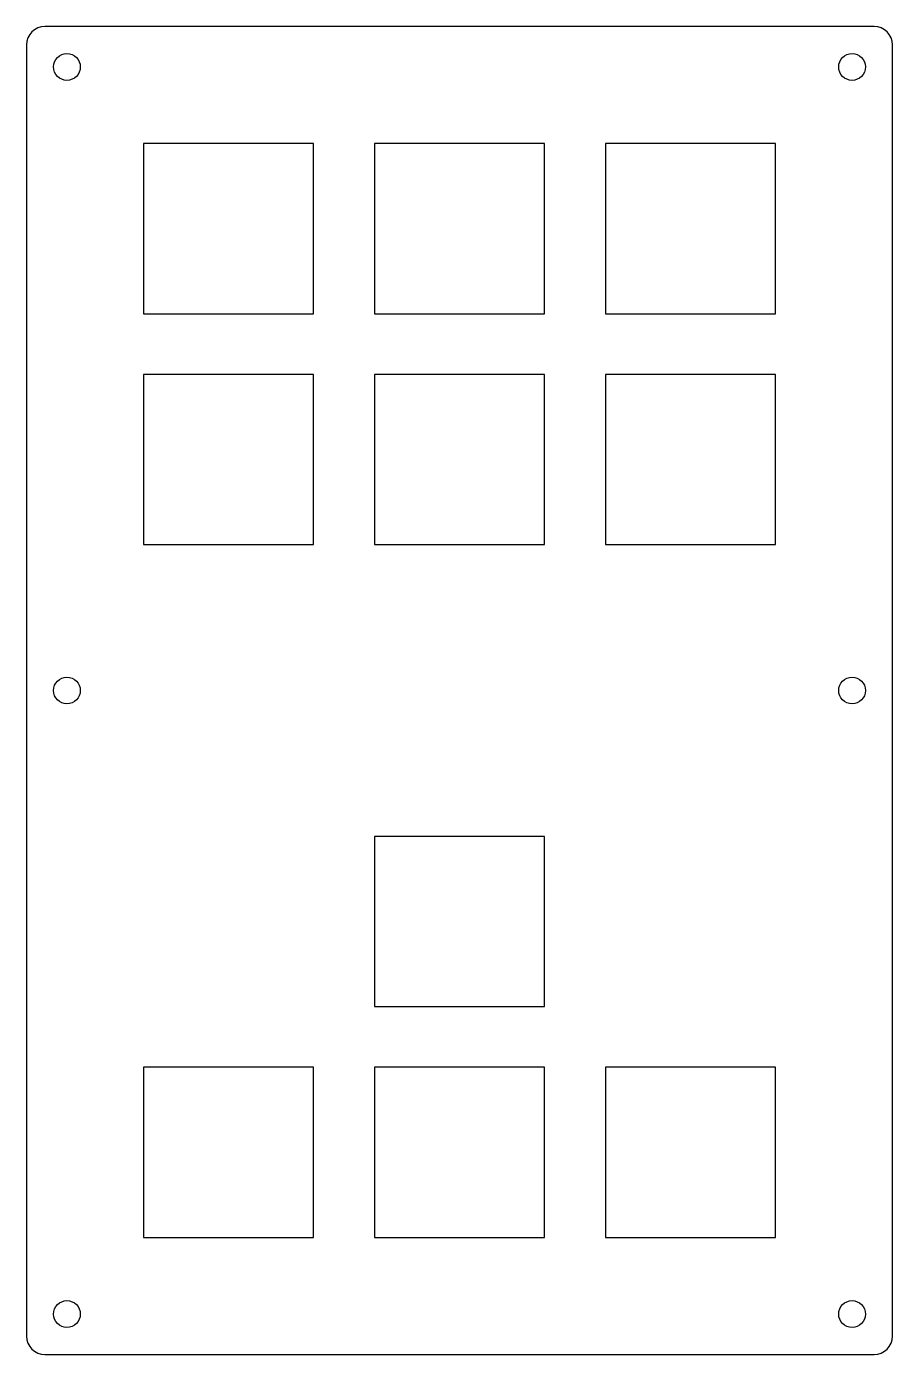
# Model space of a CAD drawing. Header units: millimetres. Extents: x 43 to 115, y -142 to -32.
import ezdxf

# ---------------------------------------------------------------- set-up
doc = ezdxf.new("R2010")
doc.units = ezdxf.units.MM

msp = doc.modelspace()

# ---------------------------------------------------------------- linework, layer by layer
for p, q in [((113.125, -32.375), (44.875, -32.375)), ((43.375, -33.875), (43.375, -140.125)), ((114.625, -140.125), (114.625, -33.875)), ((67, -42), (53, -42)), ((53, -42), (53, -56)), ((67, -56), (67, -42)), ((86, -42), (72, -42)), ((72, -42), (72, -56)), ((86, -56), (86, -42)), ((105, -42), (91, -42)), ((91, -42), (91, -56)), ((105, -56), (105, -42)), ((53, -56), (67, -56)), ((72, -56), (86, -56)), ((91, -56), (105, -56)), ((67, -61), (53, -61)), ((53, -61), (53, -75)), ((67, -75), (67, -61)), ((86, -61), (72, -61)), ((72, -61), (72, -75)), ((86, -75), (86, -61)), ((105, -61), (91, -61)), ((91, -61), (91, -75)), ((105, -75), (105, -61)), ((53, -75), (67, -75)), ((72, -75), (86, -75)), ((91, -75), (105, -75)), ((86, -99), (72, -99)), ((72, -99), (72, -113)), ((86, -113), (86, -99)), ((72, -113), (86, -113)), ((67, -118), (53, -118)), ((53, -118), (53, -132)), ((67, -132), (67, -118)), ((86, -118), (72, -118)), ((72, -118), (72, -132)), ((86, -132), (86, -118)), ((105, -118), (91, -118)), ((91, -118), (91, -132)), ((105, -132), (105, -118)), ((53, -132), (67, -132)), ((72, -132), (86, -132)), ((91, -132), (105, -132)), ((44.875, -141.625), (113.125, -141.625))]:
    msp.add_line(p, q)
for centre in [(46.7, -35.7), (111.3, -35.7), (46.7, -87), (111.3, -87), (46.7, -138.3), (111.3, -138.3)]:
    msp.add_circle(centre, 1.1)
for centre, start, end in [((44.875, -33.875), 90, 180), ((113.125, -33.875), 0, 90), ((44.875, -140.125), 180, 270), ((113.125, -140.125), 270, 0)]:
    msp.add_arc(centre, 1.5, start, end)

doc.saveas('drawing.dxf')
